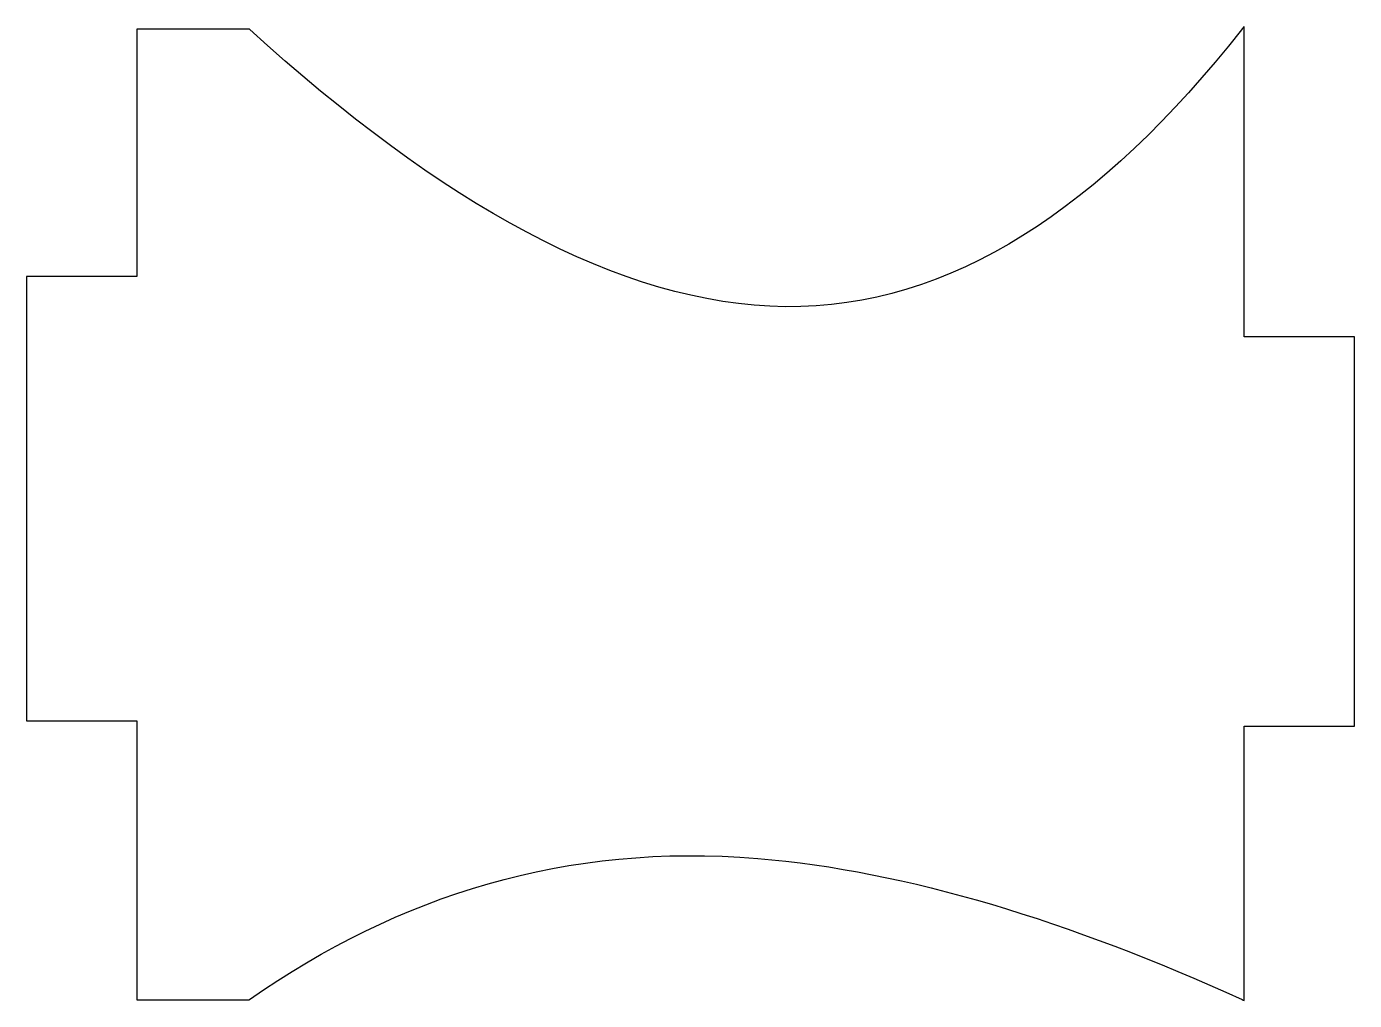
# Model space of a CAD drawing. Header units: millimetres. Extents: x -12 to 12, y -8.8 to 8.8.
import ezdxf

# ---------------------------------------------------------------- set-up
doc = ezdxf.new("R2010")
doc.units = ezdxf.units.MM
doc.layers.get('0').update_dxf_attribs({"linetype": 'CONTINUOUS'})

msp = doc.modelspace()

# ---------------------------------------------------------------- linework, layer by layer
for p, q in [((-7.99, 8.791), (-10.025, 8.791)), ((-10.025, 8.791), (-10.025, 4.312)), ((10.025, 3.216), (10.025, 8.838)), ((-10.025, 4.312), (-12.025, 4.312)), ((-12.025, 4.312), (-12.025, -3.738)), ((12.025, 3.216), (10.025, 3.216)), ((12.025, -3.834), (12.025, 3.216)), ((-12.025, -3.738), (-10.025, -3.738)), ((-10.025, -3.738), (-10.025, -8.791)), ((10.025, -8.804), (10.025, -3.834)), ((10.025, -3.834), (12.025, -3.834)), ((-10.025, -8.791), (-7.992, -8.791))]:
    msp.add_line(p, q)
for points, knots in [([(10.025, 8.838), (10.01, 8.819), (9.995, 8.8), (9.98, 8.781), (7.444, 5.561), (4.713, 3.73), (1.719, 3.762), (-1.276, 3.794), (-4.537, 5.651), (-7.983, 8.784), (-7.986, 8.786), (-7.988, 8.788), (-7.99, 8.791)], [-1.00293, -1.00293, -1.00293, -1.00293, -1, -1, -1, -0.5, -0.5, -0.5, 0, 0, 0, 0.000346, 0.000346, 0.000346, 0.000346]), ([(-7.992, -8.791), (-7.99, -8.789), (-7.988, -8.788), (-7.986, -8.786), (-5.275, -6.893), (-2.241, -5.946), (1.217, -6.232), (3.924, -6.455), (6.871, -7.373), (9.99, -8.788), (10.001, -8.794), (10.013, -8.799), (10.025, -8.804)], [-0.000444, -0.000444, -0.000444, -0.000444, 0, 0, 0, 0.560961, 0.560961, 0.560961, 1, 1, 1, 1.001657, 1.001657, 1.001657, 1.001657])]:
    msp.add_open_spline(points, degree=3, knots=knots)

doc.saveas('drawing.dxf')
